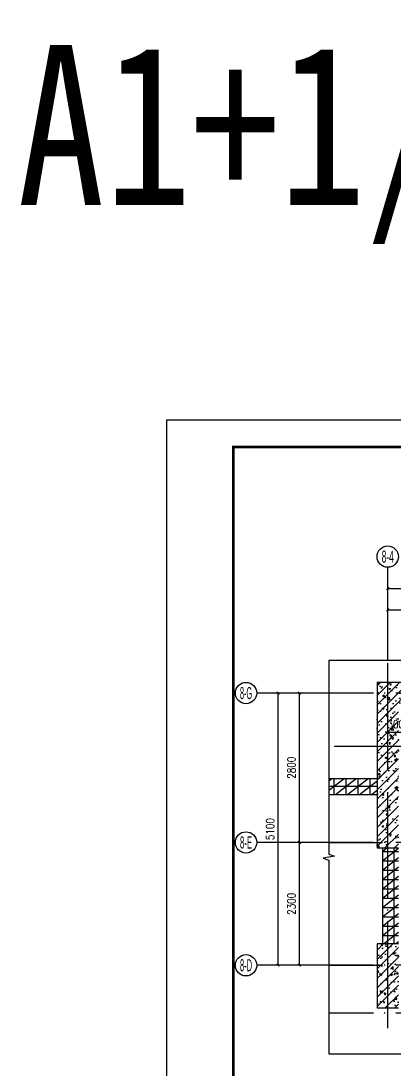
# Model space of a CAD drawing. Extents: x 718358 to 1668613, y -348838 to -159582.
# Drawn here: x 747185 to 754188, y -245770 to -226112 of the extents above; entities that cross this region are included whole.
import ezdxf
from ezdxf.enums import TextEntityAlignment as Align

# ---------------------------------------------------------------- set-up
doc = ezdxf.new("R2010")
doc.units = 0
doc.header["$LTSCALE"] = 1000
doc.linetypes.add('DOTE', pattern=[2.42, 2, -0.2, 0.02, -0.2])
for name, color, linetype in [('00-楼栋', 2, 'Continuous'), ('建-图框', 4, 'Continuous'), ('建-墙体', 2, 'Continuous'), ('建-尺寸', 73, 'Continuous'), ('建-影线', 8, 'Continuous'), ('建-柱子', 6, 'Continuous'), ('建-符号', 3, 'Continuous'), ('建-轴标', 3, 'Continuous'), ('建-轴网', 14, 'DOTE'), ('建-门窗', 4, 'Continuous')]:
    doc.layers.add(name, color=color, linetype=linetype)
doc.styles.add('-黑体', font='simhei.ttf', dxfattribs={"width": 0.8})
doc.styles.add('_TCH_AXIS', font='gt宽度调整.shx', dxfattribs={"bigfont": 'gt国标汉字.shx'})
doc.styles.add('DIM_FONT', font='SIMPLEX.shx', dxfattribs={"width": 0.8, "bigfont": 'GBCBIG.shx'})
doc.dimstyles.new('DIMN50', dxfattribs={"dimscale": 0.5, "dimtxt": 300, "dimasz": 100, "dimexe": 250, "dimexo": 300, "dimgap": 150, "dimtad": 1, "dimdec": 0, "dimzin": 0, "dimdsep": 46, "dimtxsty": 'DIM_FONT', "dimblk": 'ARCHTICK', "dimcen": 0.09, "dimdle": 1, "dimclrt": 7, "dimazin": 2, "dimtfac": 1, "dimtdec": 0, "dimtix": 1, "dimtmove": 2, "dimatfit": 3, "dimldrblk": 'ARCHTICK', "dimfxl": 1, "dimtolj": 1, "dimtzin": 0, "dimarcsym": 0})
pattern_1 = [(45, (0, 0), (-88.388348, 88.388348), []), (50, (0, 0), (358.63009, -31.37607), [37.5, -412.5]), (355, (0, 0), (-69.37567, 376.09607), [30, -330]), (100.4514, (29.9, -2.6), (289.25469, 344.71977), [31.8701, -350.57106]), (46.1842, (0, 100), (533.62052, -82.7595), [56.25, -618.75]), (96.6356, (44.47, 93.1), (467.33135, 487.05894), [47.80514, -525.8565]), (351.1842, (0, 100), (467.33097, 487.0593), [45, -495]), (21, (50, 75), (298.45353, -201.30945), [37.5, -412.5]), (326, (50, 75), (121.65767, 362.57502), [30, -330]), (71.4514, (74.87, 58.22), (420.11131, 161.26525), [31.8701, -350.57106]), (37.5, (0, 0), (6.079928, 166.446927), [0, -326, 0, -335, 0, -331.25]), (7.5, (0, 0), (131.53477, 197.205856), [0, -191, 0, -318.5, 0, -126.25]), (327.5, (-111.5, 0), (266.911218, -11.277436), [0, -125, 0, -390, 0, -517.5]), (317.5, (-161.5, 0), (291.593085, 50.05249), [0, -162.5, 0, -259, 0, -367.5])]
pattern_2 = [(0, (0, 0), (0, 175), []), (37.875, (200, 0), (-84.807639, 109.038328), []), (90, (200, 0), (-225, 1e-14), [])]

# ---------------------------------------------------------------- blocks, each defined once
blk = doc.blocks.new('_ArchTick')
at = {"color": 0, "linetype": 'ByBlock', "const_width": 0.4}
blk.add_lwpolyline([(-0.5, -0.5), (0.5, 0.5)], dxfattribs=at)
blk = doc.blocks.new('*D3049')
at = {"layer": 'Defpoints', "color": 0, "transparency": 16777216}
for p in [(754352, -239440), (754052, -239661), (754352, -239661)]:
    blk.add_point(p, dxfattribs=at)
at = {"layer": '建-尺寸', "color": 0, "lineweight": -2, "transparency": 16777216}
for p, q in [((754052, -239511), (754052, -239315)), ((754352, -239511), (754352, -239315)), ((754052, -239440), (754002, -239440)), ((754052, -239440), (754352, -239440)), ((754352, -239440), (754402, -239440))]:
    blk.add_line(p, q, dxfattribs=at)
at = {"layer": '建-尺寸', "color": 0, "lineweight": -2, "transparency": 16777216, "xscale": 50, "yscale": 50, "zscale": 50}
blk.add_blockref('_ArchTick', (754052, -239440), dxfattribs=at)
at = {"layer": '建-尺寸', "color": 0, "lineweight": -2, "transparency": 16777216, "xscale": 50, "yscale": 50, "zscale": 50, "rotation": 180}
blk.add_blockref('_ArchTick', (754352, -239440), dxfattribs=at)
at = {"layer": '建-尺寸', "color": 7, "transparency": 16777216, "insert": (754202, -239290), "char_height": 150, "attachment_point": 5, "style": 'DIM_FONT'}
blk.add_mtext('\\A1;300', dxfattribs=at)
blk = doc.blocks.new('*D3234')
at = {"layer": 'Defpoints', "color": 0, "transparency": 16777216}
for p in [(764952, -236749), (754052, -237920), (764952, -237920)]:
    blk.add_point(p, dxfattribs=at)
at = {"layer": '建-尺寸', "color": 0, "lineweight": -2, "transparency": 16777216}
for p, q in [((754052, -237770), (754052, -236624)), ((764952, -237770), (764952, -236624)), ((754051, -236749), (764953, -236749))]:
    blk.add_line(p, q, dxfattribs=at)
at = {"layer": '建-尺寸', "color": 0, "lineweight": -2, "transparency": 16777216, "xscale": 50, "yscale": 50, "zscale": 50, "rotation": 180}
blk.add_blockref('_ArchTick', (754052, -236749), dxfattribs=at)
at = {"layer": '建-尺寸', "color": 0, "lineweight": -2, "transparency": 16777216, "xscale": 50, "yscale": 50, "zscale": 50}
blk.add_blockref('_ArchTick', (764952, -236749), dxfattribs=at)
at = {"layer": '建-尺寸', "color": 7, "transparency": 16777216, "insert": (759502, -236599), "char_height": 150, "attachment_point": 5, "style": 'DIM_FONT'}
blk.add_mtext('\\A1;10900', dxfattribs=at)
blk = doc.blocks.new('*D3246')
at = {"layer": 'Defpoints', "color": 0, "transparency": 16777216}
for p in [(755752, -237149), (754052, -238099), (755752, -238099)]:
    blk.add_point(p, dxfattribs=at)
at = {"layer": '建-尺寸', "color": 0, "lineweight": -2, "transparency": 16777216}
for p, q in [((754052, -237949), (754052, -237024)), ((755752, -237949), (755752, -237024)), ((754051, -237149), (755752, -237149))]:
    blk.add_line(p, q, dxfattribs=at)
at = {"layer": '建-尺寸', "color": 0, "lineweight": -2, "transparency": 16777216, "xscale": 50, "yscale": 50, "zscale": 50, "rotation": 180}
blk.add_blockref('_ArchTick', (754052, -237149), dxfattribs=at)
at = {"layer": '建-尺寸', "color": 0, "lineweight": -2, "transparency": 16777216, "xscale": 50, "yscale": 50, "zscale": 50}
blk.add_blockref('_ArchTick', (755752, -237149), dxfattribs=at)
at = {"layer": '建-尺寸', "color": 7, "transparency": 16777216, "insert": (754902, -236999), "char_height": 150, "attachment_point": 5, "style": 'DIM_FONT'}
blk.add_mtext('\\A1;1700', dxfattribs=at)
blk = doc.blocks.new('*D3247')
at = {"layer": 'Defpoints', "color": 0, "transparency": 16777216}
for p in [(752399, -241506), (752899, -241506), (752899, -243806)]:
    blk.add_point(p, dxfattribs=at)
at = {"layer": '建-尺寸', "color": 0, "lineweight": -2, "transparency": 16777216}
for p, q in [((752749, -241506), (752274, -241506)), ((752399, -243807), (752399, -241506)), ((752749, -243806), (752274, -243806))]:
    blk.add_line(p, q, dxfattribs=at)
at = {"layer": '建-尺寸', "color": 0, "lineweight": -2, "transparency": 16777216, "xscale": 50, "yscale": 50, "zscale": 50}
for p, rotation in [((752399, -241506), 90), ((752399, -243806), 270)]:
    blk.add_blockref('_ArchTick', p, dxfattribs=dict(at, rotation=rotation))
at = {"layer": '建-尺寸', "color": 7, "transparency": 16777216, "insert": (752249, -242656), "char_height": 150, "attachment_point": 5, "rotation": 90, "style": 'DIM_FONT'}
blk.add_mtext('\\A1;2300', dxfattribs=at)
blk = doc.blocks.new('*D3248')
at = {"layer": 'Defpoints', "color": 0, "transparency": 16777216}
for p in [(752399, -238706), (752899, -238706), (752899, -241506)]:
    blk.add_point(p, dxfattribs=at)
at = {"layer": '建-尺寸', "color": 0, "lineweight": -2, "transparency": 16777216}
for p, q in [((752749, -238706), (752274, -238706)), ((752399, -241507), (752399, -238706)), ((752749, -241506), (752274, -241506))]:
    blk.add_line(p, q, dxfattribs=at)
at = {"layer": '建-尺寸', "color": 0, "lineweight": -2, "transparency": 16777216, "xscale": 50, "yscale": 50, "zscale": 50}
for p, rotation in [((752399, -238706), 90), ((752399, -241506), 270)]:
    blk.add_blockref('_ArchTick', p, dxfattribs=dict(at, rotation=rotation))
at = {"layer": '建-尺寸', "color": 7, "transparency": 16777216, "insert": (752249, -240106), "char_height": 150, "attachment_point": 5, "rotation": 90, "style": 'DIM_FONT'}
blk.add_mtext('\\A1;2800', dxfattribs=at)
blk = doc.blocks.new('*D3249')
at = {"layer": 'Defpoints', "color": 0, "transparency": 16777216}
for p in [(751999, -238706), (752599, -238706), (752599, -243806)]:
    blk.add_point(p, dxfattribs=at)
at = {"layer": '建-尺寸', "color": 0, "lineweight": -2, "transparency": 16777216}
for p, q in [((752449, -238706), (751874, -238706)), ((751999, -243807), (751999, -238706)), ((752449, -243806), (751874, -243806))]:
    blk.add_line(p, q, dxfattribs=at)
at = {"layer": '建-尺寸', "color": 0, "lineweight": -2, "transparency": 16777216, "xscale": 50, "yscale": 50, "zscale": 50}
for p, rotation in [((751999, -238706), 90), ((751999, -243806), 270)]:
    blk.add_blockref('_ArchTick', p, dxfattribs=dict(at, rotation=rotation))
at = {"layer": '建-尺寸', "color": 7, "transparency": 16777216, "insert": (751849, -241256), "char_height": 150, "attachment_point": 5, "rotation": 90, "style": 'DIM_FONT'}
blk.add_mtext('\\A1;5100', dxfattribs=at)

msp = doc.modelspace()

# ---------------------------------------------------------------- hatches: boundary and pattern name
at = {"layer": '建-影线'}
h = msp.add_hatch(dxfattribs=at)
h.set_pattern_fill('钢筋混凝土', color=256, scale=50, style=0)
h.set_pattern_definition(pattern_1)
h.paths.add_polyline_path([(755851.9, -238506.3), (753851.9, -238506.3), (753851.9, -241606.3), (754251.9, -241606.3), (754251.9, -238956.3), (755851.9, -238956.3)])
h = msp.add_hatch(dxfattribs=at)
h.set_pattern_fill('空心砖', color=256, scale=50, style=0)
h.set_pattern_definition(pattern_2)
h.paths.add_polyline_path([(753851.9, -240606.3), (753851.9, -240306.3), (752948.6, -240306.3), (752948.6, -240606.3)])
h = msp.add_hatch(dxfattribs=at)
h.set_pattern_fill('空心砖', color=256, scale=50, style=0)
h.set_pattern_definition(pattern_2)
h.paths.add_polyline_path([(754251.9, -241606.3), (753951.9, -241606.3), (753951.9, -243406.3), (754251.9, -243406.3)])
h = msp.add_hatch(dxfattribs=at)
h.set_pattern_fill('钢筋混凝土', color=256, scale=50, style=0)
h.set_pattern_definition(pattern_1)
h.paths.add_polyline_path([(754251.9, -243406.3), (753851.9, -243406.3), (753851.9, -244606.3), (754251.9, -244606.3)])

# ---------------------------------------------------------------- linework, layer by layer
at = {"layer": '建-图框'}
msp.add_lwpolyline([(749908.1, -263294.4), (802458.1, -263294.4), (802458.1, -233594.4), (749908.1, -233594.4)], close=True, dxfattribs=at)
at = {"layer": '建-图框', "const_width": 50}
msp.add_lwpolyline([(751158.1, -262794.4), (801958.1, -262794.4), (801958.1, -234094.4), (751158.1, -234094.4)], close=True, dxfattribs=at)
at = {"layer": '建-墙体'}
for p, q in [((752948.6, -240306.3), (753851.9, -240306.3)), ((752948.6, -240606.3), (753851.9, -240606.3)), ((753951.9, -241606.3), (753951.9, -243406.3))]:
    msp.add_line(p, q, dxfattribs=at)
at = {"layer": '建-柱子'}
for p, q in [((755851.9, -238506.3), (753851.9, -238506.3)), ((753851.9, -238506.3), (753851.9, -241606.3)), ((753851.9, -241606.3), (754251.9, -241606.3)), ((754251.9, -243406.3), (753851.9, -243406.3)), ((753851.9, -243406.3), (753851.9, -244606.3)), ((753851.9, -244606.3), (754251.9, -244606.3))]:
    msp.add_line(p, q, dxfattribs=at)
at = {"layer": '建-符号'}
for points in [[(765883.7, -238098.6), (759472.4, -238098.6), (759434.2, -238203.6), (759397.2, -237993.6), (759359.9, -238098.6), (752948.6, -238098.6)], [(752948.6, -238098.6), (752948.6, -241725.3), (753053.6, -241763.5), (752843.6, -241800.5), (752948.6, -241837.8), (752948.6, -245464.4)], [(752948.6, -245464.4), (759359.9, -245464.4), (759398.1, -245359.4), (759435.1, -245569.4), (759472.4, -245464.4), (765883.7, -245464.4)]]:
    msp.add_lwpolyline(points, dxfattribs=at)
at = {"layer": '建-轴标'}
for p, q in [((754051.9, -238098.6), (754052.4, -236348.6)), ((752948.6, -238706.3), (751598.6, -238706.3)), ((752948.6, -241506.3), (751598.6, -241506.3)), ((752948.6, -243806.3), (751598.6, -243806.3))]:
    msp.add_line(p, q, dxfattribs=at)
for centre in [(754052.4, -236148.6), (751398.6, -238706.3), (751398.6, -241506.3), (751398.6, -243806.3)]:
    msp.add_circle(centre, 200, dxfattribs=at)
at = {"layer": '建-轴网'}
for p, q in [((754051.9, -244983.5), (754051.9, -238098.6)), ((765883.7, -238706.3), (752948.6, -238706.3)), ((756751.9, -239706.3), (753051.9, -239706.3)), ((765883.7, -241506.3), (752948.6, -241506.3)), ((765883.7, -243806.3), (752948.6, -243806.3)), ((765883.7, -244706.3), (752948.6, -244706.3))]:
    msp.add_line(p, q, dxfattribs=at)
at = {"layer": '建-门窗'}
for points in [[(752948.6, -241506.5), (753951.9, -241506.5)], [(752948.6, -243806.3), (753951.9, -243806.3)]]:
    msp.add_lwpolyline(points, dxfattribs=at)

# ---------------------------------------------------------------- texts
at = {"layer": '00-楼栋', "style": '-黑体', "width": 0.8}
msp.add_text('A1+1/4图框  1:50(打印时建-影线改色)', height=3000, dxfattribs=at).set_placement((747116.2, -229561.8))
at = {"layer": '建-轴标', "style": '_TCH_AXIS'}
for s, width, p, p2 in [('8-4', 0.344262, (753939.2, -236261.8), (754165.5, -236261.8)), ('8-G', 0.344262, (751285.5, -238819.5), (751511.7, -238819.5)), ('8-E', 0.355932, (751285.5, -241619.5), (751511.7, -241619.5)), ('8-D', 0.35, (751285.5, -243919.5), (751511.7, -243919.5))]:
    msp.add_text(s, height=226.27, dxfattribs=dict(at, width=width)).set_placement(p, p2, align=Align.FIT)

# ---------------------------------------------------------------- dimensions: what is measured, and where the dimension line sits
at = {"layer": '建-尺寸'}
for p1, p2, distance, picture, middle in [((754051.8, -237919.9), (764952.1, -237919.9), 1171.3, '*D3234', (759501.9, -236598.6)), ((754051.8, -238098.6), (755751.8, -238098.6), 950, '*D3246', (754901.8, -236998.6)), ((752598.6, -243806.3), (752598.6, -238706.3), 600, '*D3249', (751848.6, -241256.3)), ((752898.6, -241506.3), (752898.6, -238706.3), 500, '*D3248', (752248.6, -240106.3)), ((754051.9, -239660.6), (754351.9, -239660.6), 220.4, '*D3049', (754201.9, -239290.1)), ((752898.6, -243806.3), (752898.6, -241506.3), 500, '*D3247', (752248.6, -242656.3))]:
    dim = msp.add_aligned_dim(p1=p1, p2=p2, distance=distance, dimstyle='DIMN50', dxfattribs=at)
    dim.commit()
    dim.dimension.update_dxf_attribs({"geometry": picture, "text_midpoint": middle})

doc.saveas('drawing.dxf')
